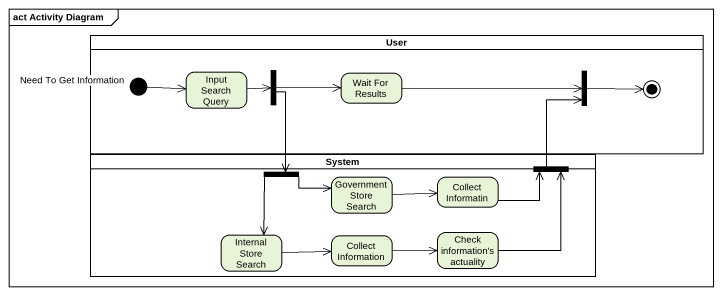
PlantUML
@startuml
mainframe act Activity Diagram
hide empty description
state User <<partition>> {
  state "Need To Get Information" as Need_To_Get_Information <<start>>
  state "Input Search Query" as Input_Search_Query
  state fork1 <<fork>>
  state "Wait For Results" as Wait_For_Results
  state fork2 <<join>>
  fork2 -right-> [*]
}
state System <<partition>> {
  state fork3 <<fork>>
  state "Government Store Search" as Government_Store_Search
  state "Collect Informatin" as Collect_Informatin
  state fork4 <<join>>
  state "Internal Store Search" as Internal_Store_Search
  state "Collect Information" as Collect_Information
  state "Check information's actuality" as Check_information_s
}
Need_To_Get_Information -right-> Input_Search_Query
Input_Search_Query -right-> fork1
fork1 -right-> Wait_For_Results
fork1 --> fork3
Wait_For_Results -right-> fork2
fork3 -right-> Government_Store_Search
fork3 --> Internal_Store_Search
Government_Store_Search -right-> Collect_Informatin
Collect_Informatin -right-> fork4
fork4 -up-> fork2
Internal_Store_Search -right-> Collect_Information
Collect_Information -right-> Check_information_s
Check_information_s -up-> fork4
@enduml
